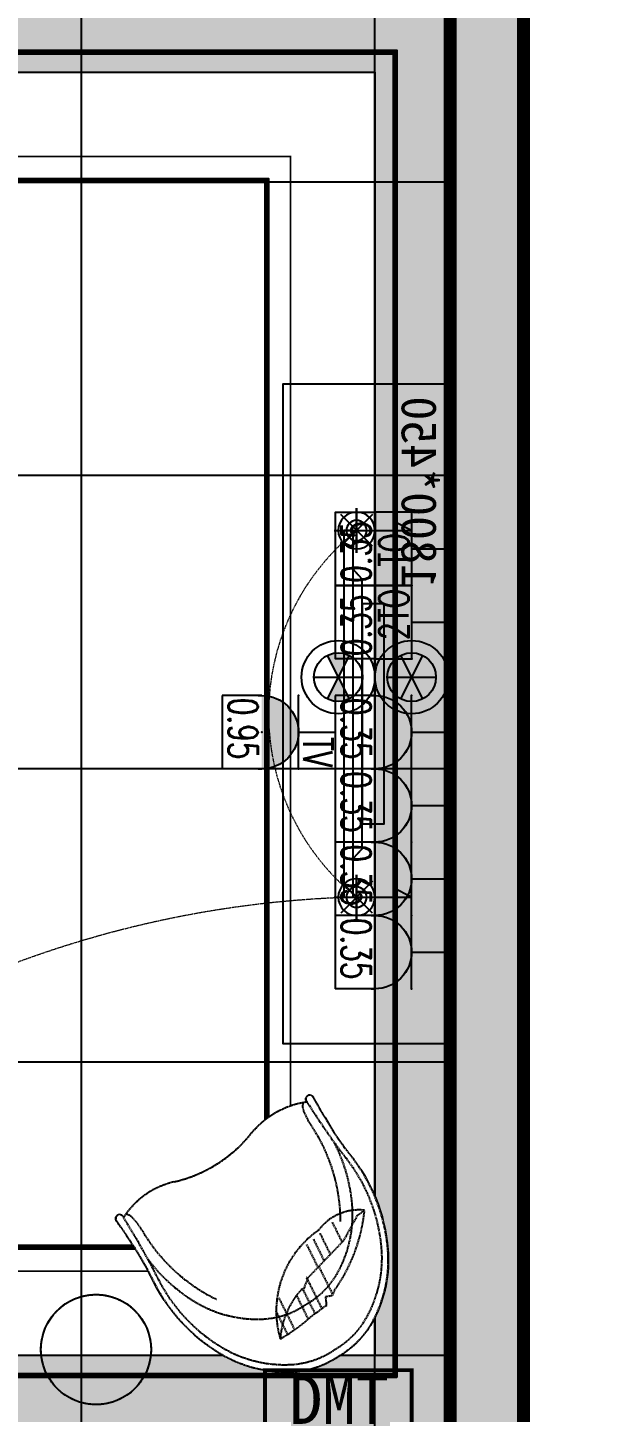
# Model space of a CAD drawing. Header units: inches. Extents: x -3985675 to 129953, y -250661 to -26082.
# Drawn here: x 100073 to 101643, y -33937 to -30161 of the extents above; entities that cross this region are included whole.
import ezdxf
from ezdxf.enums import TextEntityAlignment as Align

# ---------------------------------------------------------------- set-up
doc = ezdxf.new("R2010")
doc.units = ezdxf.units.IN
doc.header["$LTSCALE"] = 10
doc.header["$MEASUREMENT"] = 0
doc.set_wipeout_variables(frame=1)
for name, pattern in [('DASH', [0.35, 0.25, -0.1]), ('DOTE', [2.42, 2, -0.2, 0.02, -0.2]), ('SX-DT3-PLAN-07T$0$DASHED', [0.75, 0.5, -0.25])]:
    doc.linetypes.add(name, pattern=pattern)
doc.layers.get('0').update_dxf_attribs({"plot": 0})
for name, color, linetype in [('000土建梁', 251, 'Continuous'), ('007地面', 47, 'Continuous'), ('007天花', 65, 'Continuous'), ('008天花灯具', 31, 'Continuous'), ('010活动家具', 34, 'Continuous'), ('023图框', 4, 'Continuous'), ('028家具', 250, 'DASH'), ('7-空调留洞', 6, 'DASH'), ('EQUIP-插座', 6, 'Continuous'), ('EQUIP-通讯', 6, 'Continuous'), ('SX-DT3-PLAN-07T$0$S-BEAM', 4, 'SX-DT3-PLAN-07T$0$DASHED'), ('WALL', 4, 'Continuous'), ('龙湖标准家具', 55, 'Continuous')]:
    doc.layers.add(name, color=color, linetype=linetype)
doc.layers.add('S插座', color=6, linetype='Continuous', lineweight=15)
doc.layers.add('灯具线路控制', color=51, linetype='Continuous', lineweight=15)
doc.styles.add('_TEL_DIM', font='SIMPLEX.shx', dxfattribs={"width": 0.8, "height": 3.5, "bigfont": 'HZTXT.shx'})
doc.styles.add('B1户型卧室平面图$0$ARIAL', font='')
doc.styles.get("Standard").update_dxf_attribs({"font": ''})
doc.styles.add('幼圆', font='', dxfattribs={"width": 1.25})
doc.styles.add('标注文字', font='romans.shx', dxfattribs={"width": 0.7, "bigfont": 'hztxt.shx'})
doc.styles.get('B1户型卧室平面图$0$ARIAL').set_extended_font_data('NSimSun')
doc.styles.get('Standard').set_extended_font_data('SimSun')
doc.styles.get('幼圆').set_extended_font_data('YouYuan')

# ---------------------------------------------------------------- blocks, each defined once
blk = doc.blocks.new('CHAIR-650X650')
blk.add_wipeout([(-293, -12.6), (-293, -15.5), (-293.6, -18.9), (-294.6, -21), (-298.5, -24.7), (-300.4, -25.5), (-304.6, -26), (-307.3, -25.4), (-307.3, -25.4), (-310.8, -23.4), (-313, -20.7), (-314.1, -18.1), (-314.1, -18.1), (-314.4, -13.8), (-313.7, -6.6), (-313.1, 7.9), (-312.4, 22.6), (-312.1, 41.4), (-311.9, 57), (-311.4, 68.5), (-311.1, 85.1), (-312.1, 125.7), (-314.3, 153.3), (-318.1, 190.3), (-319.3, 216.9), (-319, 242.5), (-317.7, 263.9), (-315.7, 284.3), (-313.7, 298.2), (-308.9, 324.6), (-303, 349), (-295.8, 373.3), (-287.2, 397.7), (-274.4, 427.8), (-265.9, 445), (-252.9, 468.1), (-241, 486.1), (-224.9, 507.2), (-202.9, 531.5), (-191.2, 542.6), (-161, 567.3), (-130.3, 587.3), (-111.8, 597), (-85.7, 607.4), (-63.1, 613.9), (-37, 618.4), (-12.3, 620.1), (16.8, 620.2), (44.3, 618.1), (62.3, 615), (85.4, 609), (109.7, 600), (135, 587.3), (158.9, 572.1), (178.4, 557.6), (201, 537.9), (219, 519.4), (234.4, 501.3), (243.4, 489.3), (252.5, 476.1), (263.9, 457.4), (277.2, 431.8), (285.7, 412.9), (298.2, 380.4), (308.4, 346.3), (313.2, 326.5), (317.4, 304.7), (320.4, 284.2), (322.7, 260.3), (323.8, 240.5), (323.9, 213.2), (323.4, 199.7), (321.1, 172.5), (317.2, 132.7), (316.1, 109.3), (315.8, 88.9), (316.1, 68.2), (316.5, 58.8), (316.8, 30.8), (318.3, -5.2), (319.1, -13.8), (318.9, -17.5), (317.3, -21.4), (314.8, -24), (311.4, -25.6), (308.6, -26.1), (304.8, -25.4), (302.7, -24.4), (300.1, -22.1), (298.6, -19.6), (297.7, -15.5), (297.7, -12.5), (291.4, -15.3), (282.4, -18.9), (273.8, -21.9), (263.8, -24.9), (254.8, -27.3), (245.1, -29.3), (234.1, -31.1), (222.1, -32.5), (214.3, -33), (206.1, -33.3), (196.9, -33.2), (182, -32.4), (169.8, -30.9), (154.6, -28.2), (138.7, -24.1), (127.8, -20.6), (117.8, -17.3), (109.3, -14.8), (100.4, -12.3), (86.3, -8.9), (68.3, -5.4), (53.4, -3.1), (35.4, -1.2), (21.2, -0.4), (2.3, 0), (-9.2, -0.1), (-21.3, -0.7), (-33.4, -1.6), (-42.1, -2.6), (-53.8, -4.2), (-61.6, -5.5), (-78.2, -8.9), (-90.8, -12.1), (-96.8, -13.8), (-107.7, -17.1), (-117.7, -20.5), (-125.8, -23.2), (-134, -25.5), (-139.8, -26.9), (-153.8, -29.8), (-164.6, -31.4), (-171.7, -32.2), (-182.2, -33), (-193.4, -33.3), (-201.6, -33.2), (-213.3, -32.6), (-223.7, -31.6), (-230.9, -30.7), (-248.5, -27.4), (-263.8, -23.4), (-276.2, -19.3), (-281, -17.6), (-285.5, -15.8), (-288.6, -14.5), (-291.7, -13.2)])
at = {"color": 0, "linetype": 'Continuous'}
blk.add_lwpolyline([(297.7, -12.5, -0.192758), (129.3, -21.1, 0.085902), (2.3, 0, 0.08954), (-119.3, -21.1, -0.18606), (-293, -12.6, -0.000264), (-293, -15.5, -1.061979), (-314.4, -13.8, 0.041491), (-313.6, 0.8, 0.024434), (-312.2, 51.8, 0.045583), (-315.8, 166.7, -0.150789), (-265.9, 445, -0.143435), (-130.3, 587.3, -0.142303), (2.3, 620, -0.142303), (135, 587.3, -0.143435), (270.6, 445, -0.150789), (320.5, 166.7, 0.045583), (316.9, 51.8, 0.024434), (318.3, 0.8, 0.041491), (319.1, -13.8, -1.061979), (297.7, -15.5)], format="xyb", close=True, dxfattribs=at)
at = {"color": 251}
for points in [[(2.3, 599.3, 0.142303), (-124.2, 568.1, 0.143435), (-253.6, 432.3, 0.150789), (-301.2, 166.7, -0.019162), (-297.4, 120.7, -0.012092), (-293, -12.6, -1.061979)], [(297.7, -12.5, -0.012078), (302.1, 120.7, -0.019162), (305.9, 166.7, 0.150789), (258.3, 432.3, 0.143435), (128.9, 568.1, 0.142303), (2.3, 599.3, 2.98005)], [(-297.4, 120.7, -0.098813), (-248.9, 289.6, -0.143435), (-121.9, 422.8, -0.142303), (2.3, 453.4, -2.98005)], [(302.1, 120.7, 0.098813), (253.5, 289.6, 0.143435), (126.6, 422.8, 0.142303), (2.3, 453.4, 2.98005)]]:
    blk.add_lwpolyline(points, format="xyb", dxfattribs=at)
blk.add_lwpolyline([(-84.3, 461.5), (-70, 471.3), (-53.1, 464.2), (-42.5, 485.3), (11.7, 489.3, -0.055778), (112.4, 495.3, -0.322884), (-133, 300.3, -0.26527), (-269, 320.8, -0.13021)], format="xyb", close=True, dxfattribs=at)
at = {"color": 59}
for points in [[(112.4, 495.3, -0.169686), (-8.9, 412.3), (-17.7, 412.4), (-41.3, 394.7), (-176, 361), (-246, 322.3), (-269, 320.8)], [(-283.1, -16.8, 0.173618), (-272.4, 3.2, 0.0594), (-269, 43.9, -0.149572), (-197.4, 311.7, 1.755029)], [(287.8, -16.8, -0.173618), (277.1, 3.2, -0.0594), (273.7, 43.9, 0.149572), (202, 311.7, -1.755029)]]:
    blk.add_lwpolyline(points, format="xyb", dxfattribs=at)
for points in [[(65.5, 495.3), (55.6, 399.3)], [(88.7, 495.9), (81.5, 425.6)], [(-73.8, 467.1), (-82.2, 384.4)], [(-28, 486.4), (-37.7, 392)], [(-4.7, 488.1), (-12.5, 412.3)], [(18.7, 490.4), (11.3, 418.8)], [(-102.7, 379.3), (-109.4, 313.8)], [(-78.9, 385.3), (-86, 316.5)], [(-171.3, 362.2), (-177.6, 301.3)], [(-126.4, 373.4), (-133, 308.9)]]:
    blk.add_lwpolyline(points, dxfattribs=at)
blk = doc.blocks.new('adfsdfasadfsdfas')
at = {"layer": '010活动家具'}
blk.add_lwpolyline([(165585.4, 5150), (166035.4, 5150), (166035.4, 6950), (165585.4, 6950)], close=True, dxfattribs=at)
at = {"layer": '龙湖标准家具', "color": 8}
for points in [[(165870, 6550), (165870, 5550), (165845, 5550), (165845, 6550)], [(165820.5, 6349.8), (165820.5, 5749.8), (165760, 5749.8), (165760, 6349.8)]]:
    blk.add_lwpolyline(points, close=True, dxfattribs=at)
blk.add_lwpolyline([(165845, 5655.1), (165820.5, 5682.2), (165820.5, 6417.3), (165845, 6444.4)], dxfattribs=at)
at = {"layer": '龙湖标准家具', "color": 8, "style": 'B1户型卧室平面图$0$ARIAL'}
blk.add_text('1800*450', height=96, rotation=90, dxfattribs=at).set_placement((165712.6, 6393.4))
blk = doc.blocks.new('A$C298C3D42')
h = blk.add_hatch(color=250)
h.dxf.hatch_style = 1
h.paths.add_polyline_path([(1.378, 2.578), (0.978, 3.378), (0.978, 2.578)])
at = {"color": 251}
for p, q in [((0.978, 3.378), (1.378, 2.578)), ((0.978, 1.956), (0.978, 3.378)), ((1.378, 2.578), (0.978, 2.578)), ((0.978, 0), (0.978, 1.956)), ((0.978, 0), (0.978, 1.956)), ((0.286, 1.669), (1.669, 0.286)), ((1.669, 1.669), (0.286, 0.286)), ((1.669, 1.669), (0.286, 0.286)), ((0.286, 1.669), (1.669, 0.286)), ((0, 0.978), (1.956, 0.978)), ((1.956, 0.978), (0, 0.978))]:
    blk.add_line(p, q, dxfattribs=at)
for radius in [0.8, 0.444]:
    blk.add_circle((0.978, 0.978), radius)
blk = doc.blocks.new('预留管')
at = {"layer": 'EQUIP-插座'}
h = blk.add_hatch(color=256, dxfattribs=at)
h.dxf.hatch_style = 1
h.paths.add_polyline_path([(-100, 0), (-69.9, 59.2, 0.239377), (-130.1, 59.2)])
h = blk.add_hatch(color=256, dxfattribs=at)
h.dxf.hatch_style = 1
h.paths.add_polyline_path([(-100, 0), (-130.1, -59.2, 0.239377), (-69.9, -59.2)])
for p, q in [((-130.1, 59.2), (-69.9, -59.2)), ((-69.9, 59.2), (-130.1, -59.2)), ((-166.4, 0), (-33.6, 0))]:
    blk.add_line(p, q, dxfattribs=at)
for radius in [100, 66.4]:
    blk.add_circle((-100, 0), radius, dxfattribs=at)
blk = doc.blocks.new('$equip$00001489')
at = {"color": 0}
for p, q in [((0, 0.551), (0, 1.051)), ((-0.5, 0.551), (0.5, 0.551)), ((-0.5, 0.001), (-0.5, 0.051)), ((0.5, 0.001), (0.5, 0.051))]:
    blk.add_line(p, q, dxfattribs=at)
blk.add_arc((0, 0.051), 0.5, 0, 180, dxfattribs=at)
for p in [(0, 1.051), (-0.5, 0.551), (0.5, 0.551), (0, 0.051)]:
    blk.add_point(p)
for points in [[(-0.25, 0.484), (0.25, 0.484), (-0.433, 0.301), (0.433, 0.301)], [(0, 0.551), (0, 0.551), (-0.25, 0.484), (0.25, 0.484)], [(-0.433, 0.301), (0.433, 0.301), (-0.5, 0.051), (0.5, 0.051)]]:
    blk.add_solid(points, dxfattribs=at)
at = {"flags": 9}
blk.add_attdef('A', (0, 0), '', height=0.00002, dxfattribs=at)
blk = doc.blocks.new('插座1')
at = {"color": 0}
for p, q in [((-100, 210), (-100, 200)), ((100, 210), (100, 200)), ((100, 100), (-100, 100)), ((0, 100), (0, 0))]:
    blk.add_line(p, q, dxfattribs=at)
blk.add_arc((0, 200), 100, 180, 0, dxfattribs=at)
for p in [(0, 200), (-100, 100), (100, 100), (0, 0)]:
    blk.add_point(p)
for points in [[(86.6, 150), (-86.6, 150), (100, 200), (-100, 200)], [(50, 113.4), (-50, 113.4), (86.6, 150), (-86.6, 150)], [(0, 100), (0, 100), (50, 113.4), (-50, 113.4)]]:
    blk.add_solid(points, dxfattribs=at)
at = {"layer": 'EQUIP-插座'}
for p, q in [((-100, 200), (-100, 308.3)), ((-100, 308.3), (100, 308.3)), ((100, 200), (100, 308.3)), ((100, 200), (100, 308.3))]:
    blk.add_line(p, q, dxfattribs=at)
at = {"layer": 'EQUIP-插座', "xscale": 200, "yscale": 200, "zscale": 200, "rotation": 180}
blk.add_blockref('$equip$00001489', (0, 210.3), dxfattribs=at)
at = {"flags": 9}
blk.add_attdef('A', (0, 210.3), '', height=0.004, rotation=180, dxfattribs=at)
blk = doc.blocks.new('新块')
at = {"color": 0}
for p, q in [((58195.1, 53021.8), (58195.1, 53121.8)), ((58195.1, 53021.8), (58195.1, 53121.8)), ((58295.1, 53021.8), (58095.1, 53021.8)), ((58295.1, 53021.8), (58095.1, 53021.8)), ((58095.1, 52911.8), (58095.1, 52921.8)), ((58095.1, 52911.8), (58095.1, 52921.8)), ((58295.1, 52911.8), (58295.1, 52921.8)), ((58295.1, 52911.8), (58295.1, 52921.8))]:
    blk.add_line(p, q, dxfattribs=at)
blk.add_arc((58195.1, 52921.8), 100, 0, 180, dxfattribs=at)
blk.add_arc((58195.1, 52921.8), 100, 0, 180, dxfattribs=at)
for p in [(58195.1, 53121.8), (58195.1, 53121.8), (58095.1, 53021.8), (58095.1, 53021.8), (58295.1, 53021.8), (58295.1, 53021.8), (58195.1, 52921.8), (58195.1, 52921.8)]:
    blk.add_point(p)
for points in [[(58195.1, 53021.8), (58195.1, 53021.8), (58245.1, 53008.4), (58145.1, 53008.4)], [(58195.1, 53021.8), (58195.1, 53021.8), (58245.1, 53008.4), (58145.1, 53008.4)], [(58245.1, 53008.4), (58145.1, 53008.4), (58281.7, 52971.8), (58108.5, 52971.8)], [(58245.1, 53008.4), (58145.1, 53008.4), (58281.7, 52971.8), (58108.5, 52971.8)], [(58281.7, 52971.8), (58108.5, 52971.8), (58295.1, 52921.8), (58095.1, 52921.8)], [(58281.7, 52971.8), (58108.5, 52971.8), (58295.1, 52921.8), (58095.1, 52921.8)]]:
    blk.add_solid(points, dxfattribs=at)
at = {"layer": 'EQUIP-插座'}
for p, q in [((58095.1, 52921.8), (58095.1, 52813.5)), ((58295.1, 52921.8), (58295.1, 52813.5)), ((58295.1, 52921.8), (58295.1, 52813.5)), ((58095.1, 52813.5), (58295.1, 52813.5))]:
    blk.add_line(p, q, dxfattribs=at)
at = {"layer": 'EQUIP-插座', "xscale": -1, "rotation": 180}
blk.add_blockref('插座1', (58195.1, 53121.8), dxfattribs=at)
at = {"layer": 'EQUIP-插座', "xscale": -200, "yscale": 200, "zscale": 200}
blk.add_blockref('$equip$00001489', (58195.1, 52911.5), dxfattribs=at)
at = {"flags": 9}
blk.add_attdef('A', (58195.1, 52911.5), '', height=0.004, rotation=180, dxfattribs=at)
blk.add_attdef('A', (58195.1, 52911.5), '', height=0.004, dxfattribs=at)
at = {"color": 6, "flags": 8}
blk.add_attdef('USB', (58118.9, 52728.8), '', height=80, dxfattribs=at)
at = {"layer": '023图框', "color": 6, "style": '幼圆', "width": 0.8}
for tag, p in [('TV', (58208.6, 53034.7)), ('0.35', (58101.4, 52830.5))]:
    blk.add_attdef(tag, p, '', height=80, dxfattribs=at)
blk = doc.blocks.new('新块22')
at = {"layer": 'EQUIP-通讯'}
for p, q in [((37020.4, 57656.4), (37020.4, 57556.4)), ((37220.4, 57556.4), (37220.4, 57656.4)), ((37020.4, 57556.4), (37220.4, 57556.4)), ((37120.4, 57556.5), (37120.4, 57456.6))]:
    blk.add_line(p, q, dxfattribs=at)
blk.add_lwpolyline([(37020.4, 57656.4), (37020.4, 57764.7), (37220.4, 57764.7), (37220.4, 57656.4)], close=True, dxfattribs=at)
for p in [(37020.4, 57656.4), (37220.4, 57656.4), (37020.4, 57556.4), (37220.4, 57556.4), (37120.4, 57456.6)]:
    blk.add_point(p, dxfattribs=at)
at = {"layer": '7-空调留洞', "color": 6, "linetype": 'ByBlock', "style": '标注文字', "width": 0.7}
blk.add_attdef('0.95', (37027.5, 57668), '', height=80, dxfattribs=at)
at = {"layer": '7-空调留洞', "color": 0, "linetype": 'ByBlock', "style": '标注文字', "width": 0.7}
blk.add_attdef('TO', (37071.6, 57565.1), '', height=80, dxfattribs=at)
at = {"layer": 'EQUIP-通讯', "style": '_TEL_DIM', "text_generation_flag": 4, "flags": 1}
blk.add_attdef('A', text='', height=0.005, rotation=180, dxfattribs=at).set_placement((37120.4, 57456.6), align=Align.MIDDLE_CENTER)
blk = doc.blocks.new('aw35364')
at = {"layer": '028家具'}
for points in [[(124711.9, -32692.5), (124261.9, -32692.5), (124261.9, -30892.5), (124711.9, -30892.5)], [(124427.3, -31292.5), (124427.3, -32292.5), (124452.3, -32292.5), (124452.3, -31292.5)], [(124476.9, -31492.7), (124476.9, -32092.7), (124537.3, -32092.7), (124537.3, -31492.7)]]:
    blk.add_lwpolyline(points, close=True, dxfattribs=at)
blk.add_lwpolyline([(124452.3, -32187.4), (124476.9, -32160.3), (124476.9, -31425.1), (124452.3, -31398.1)], dxfattribs=at)
at = {"layer": '028家具', "style": 'B1户型卧室平面图$0$ARIAL', "text_generation_flag": 4}
blk.add_text('1800*450', height=96, rotation=90, dxfattribs=at).set_placement((124584.8, -31449.1))
blk.add_wipeout([(124326.5, -32851.2), (124324.9, -32848.8), (124323.6, -32845.6), (124323.3, -32843.3), (124324.6, -32838.1), (124325.8, -32836.4), (124329.1, -32833.7), (124331.7, -32832.8), (124331.7, -32832.8), (124335.8, -32832.6), (124339, -32833.7), (124341.4, -32835.4), (124341.4, -32835.4), (124343.9, -32838.8), (124347.1, -32845.4), (124354.3, -32857.9), (124361.6, -32870.8), (124371.3, -32886.8), (124379.5, -32900.1), (124385.2, -32910.1), (124393.7, -32924.3), (124416.2, -32958.1), (124432.7, -32980.3), (124455.7, -33009.7), (124470.8, -33031.5), (124484.3, -33053.4), (124494.6, -33072.2), (124503.7, -33090.5), (124509.4, -33103.3), (124519.4, -33128.2), (124527.4, -33152), (124534.3, -33176.5), (124539.9, -33201.7), (124545.1, -33233.9), (124547.1, -33253.1), (124548.4, -33279.5), (124547.9, -33301.1), (124545.5, -33327.6), (124539.8, -33359.8), (124535.8, -33375.5), (124523.4, -33412.5), (124508, -33445.7), (124497.5, -33463.7), (124481, -33486.5), (124465.3, -33504), (124445.7, -33521.7), (124425.7, -33536.3), (124401, -33551.8), (124376.6, -33564.7), (124359.8, -33571.7), (124337, -33579), (124311.6, -33584.2), (124283.5, -33586.9), (124255.1, -33586.8), (124231, -33584.9), (124201.3, -33580.2), (124176.2, -33574.2), (124153.6, -33567), (124139.5, -33561.7), (124124.8, -33555.3), (124105.2, -33545.6), (124080.3, -33531), (124063, -33519.5), (124035.2, -33498.6), (124008.3, -33475.3), (123993.8, -33461), (123978.7, -33444.8), (123965.2, -33429), (123950.5, -33410.1), (123939.1, -33393.9), (123924.4, -33370.8), (123917.7, -33359.1), (123905.1, -33334.9), (123887.2, -33299.1), (123875.8, -33278.7), (123865.1, -33261.2), (123853.8, -33243.9), (123848.5, -33236.2), (123833.3, -33212.7), (123812.9, -33183), (123807.6, -33176), (123805.8, -33172.8), (123805.1, -33168.7), (123805.8, -33165.2), (123807.8, -33162), (123810, -33160.1), (123813.5, -33158.6), (123815.9, -33158.4), (123819.3, -33159), (123821.9, -33160.2), (123824.8, -33163.2), (123826.4, -33165.8), (123830.3, -33160.1), (123836, -33152.3), (123841.7, -33145.1), (123848.5, -33137.2), (123854.9, -33130.5), (123862, -33123.5), (123870.3, -33116.2), (123879.8, -33108.6), (123886.1, -33104.1), (123892.9, -33099.4), (123900.8, -33094.5), (123913.8, -33087.4), (123924.9, -33082.1), (123939.3, -33076.3), (123954.8, -33071.3), (123966, -33068.5), (123976.2, -33066), (123984.7, -33063.6), (123993.6, -33060.9), (124007.3, -33056.3), (124024.4, -33049.7), (124038.3, -33043.7), (124054.5, -33035.7), (124067, -33028.9), (124083.1, -33019.1), (124092.9, -33012.9), (124102.8, -33006), (124112.5, -32998.8), (124119.4, -32993.3), (124128.4, -32985.7), (124134.3, -32980.5), (124146.6, -32968.7), (124155.6, -32959.3), (124159.8, -32954.7), (124167.2, -32946.1), (124173.8, -32937.8), (124179.3, -32931.3), (124185, -32925), (124189.2, -32920.7), (124199.4, -32910.9), (124207.7, -32903.7), (124213.3, -32899.2), (124221.8, -32893), (124231.1, -32886.7), (124238.1, -32882.4), (124248.3, -32876.7), (124257.6, -32872), (124264.2, -32869), (124280.9, -32862.5), (124296, -32857.7), (124308.6, -32854.5), (124313.6, -32853.4), (124318.4, -32852.5), (124321.7, -32852), (124325, -32851.4)]).dxf.layer = '028家具'
at = {"layer": '028家具'}
for points in [[(123826.4, -33165.8, -0.192758), (123964.4, -33068.9, 0.085902), (124083.1, -33019.1, 0.08954), (124174.9, -32936.5, -0.18606), (124326.5, -32851.2, -0.000264), (124324.9, -32848.8, -1.061979), (124343.9, -32838.8, 0.041491), (124350.9, -32851.6, 0.024434), (124377, -32895.6, 0.045583), (124441.1, -32990.9, -0.150789), (124547.1, -33253.1, -0.143435), (124508, -33445.7, -0.142303), (124413.2, -33544, -0.142303), (124283.5, -33586.9, -0.143435), (124093, -33538.7, -0.150789), (123902.6, -33329.6, 0.045583), (123844.4, -33230.5, 0.024434), (123816.1, -33188, 0.041491), (123807.6, -33176, -1.061979), (123824.8, -33163.2)], [(124402.2, -33363.7), (124395.2, -33379.6), (124377.2, -33382.6), (124379.4, -33406.1), (124335.7, -33438.3, -0.055778), (124253.7, -33497, -0.322884), (124357.6, -33201.3, -0.26527), (124483.6, -33146.3, -0.13021)]]:
    blk.add_lwpolyline(points, format="xyb", close=True, dxfattribs=at)
for points in [[(124402.1, -33526.5, 0.142303), (124492.7, -33432.7, 0.143435), (124530, -33248.9, 0.150789), (124428.8, -32998.6, -0.019162), (124401.1, -32961.8, -0.012092), (124326.5, -32851.2, -1.061979)], [(124315.8, -32853, 0.173618), (124317.4, -32875.6, 0.0594), (124336.2, -32911.9, -0.149572), (124418.1, -33176.7, 1.755029)], [(124401.1, -32961.8, -0.098813), (124449.9, -33130.6, -0.143435), (124413.4, -33311, -0.142303), (124324.5, -33403, -2.98005)], [(124253.7, -33497, -0.169686), (124312.1, -33362.2), (124319.6, -33357.6), (124330.1, -33330), (124426.2, -33229.8), (124464.9, -33159.8), (124483.6, -33146.3)], [(123826.4, -33165.8, -0.012078), (123893.6, -33280.8, -0.019162), (123914.9, -33321.8, 0.150789), (124096.6, -33521.4, 0.143435), (124278.4, -33567.4, 0.142303), (124402.1, -33526.5, 2.98005)], [(123832.6, -33156.9, -0.173618), (123852.2, -33168.1, -0.0594), (123876.8, -33200.8, 0.149572), (124080, -33389.3, -1.755029)], [(123893.6, -33280.8, 0.098813), (124024.6, -33398, 0.143435), (124203, -33443.2, 0.142303), (124324.5, -33403, 2.98005)]]:
    blk.add_lwpolyline(points, format="xyb", dxfattribs=at)
for points in [[(124422.9, -33233.3), (124395.8, -33178.5)], [(124374, -33284.3), (124344.8, -33225.3)], [(124390.9, -33266.7), (124362.2, -33208.6)], [(124357, -33302), (124326.4, -33240.1)], [(124396.2, -33374), (124359.4, -33299.6)], [(124367.8, -33414.7), (124325.7, -33329.7)], [(124330.4, -33443), (124298.5, -33378.4)], [(124348.9, -33428.6), (124315.2, -33360.3)], [(124293.4, -33472), (124250.6, -33385.5)], [(124274, -33484.9), (124242.7, -33421.6)]]:
    blk.add_lwpolyline(points, dxfattribs=at)
blk.add_circle((123751.5, -33526.3), 150, dxfattribs=at)
blk = doc.blocks.new('$equip$00002701')
for p, q in [((-0.75, 0.6), (-0.75, 0)), ((0.75, 0.6), (-0.75, 0.6)), ((0.75, 0), (0.75, 0.6)), ((-0.75, 0), (0.75, 0))]:
    blk.add_line(p, q)
at = {"const_width": 0.04}
blk.add_lwpolyline([(-0.75, 0.6), (-0.75, 0), (0.75, 0), (0.75, 0.6), (-0.75, 0.6), (-0.75, 0)], dxfattribs=at)
for p in [(0, 0.6), (-0.75, 0.3), (0.75, 0.3), (0, 0)]:
    blk.add_point(p)
at = {"color": 7}
blk.add_attdef('$TEXT$', text='', height=0.5, dxfattribs=at).set_placement((0, 0.3), align=Align.MIDDLE_CENTER)
at = {"color": 7, "style": '_TEL_DIM', "flags": 1}
for tag in ['A', 'REMARK']:
    blk.add_attdef(tag, text='', height=0.00002, dxfattribs=at).set_placement((0, 0), align=Align.MIDDLE_CENTER)
blk = doc.blocks.new('dr57567')
at = {"layer": 'SX-DT3-PLAN-07T$0$S-BEAM', "color": 251}
blk.add_lwpolyline([(68638.8, -51631.1, 35, 35, 0), (68638.8, -47531.1, 35, 35, 0), (68838.8, -47531.1, 35, 35, 0), (68838.8, -46581.1, 35, 35, 0), (68438.8, -46581.1, 35, 35, 0), (68438.8, -51631.1, 35, 35, 0), (68638.8, -51631.1, 35, 35, 0)], format="xyseb", dxfattribs=at)
blk.add_lwpolyline([(68638.8, -51631.1), (68638.8, -47531.1), (68838.8, -47531.1), (68838.8, -46581.1), (68438.8, -46581.1), (68438.8, -51631.1), (68638.8, -51631.1)], dxfattribs=at)

msp = doc.modelspace()

# ---------------------------------------------------------------- hatches: boundary and pattern name
at = {"layer": 'WALL'}
h = msp.add_hatch(dxfattribs=at)
h.set_pattern_fill('钢筋混凝土,_O', color=250, scale=30)
h.set_pattern_definition([(45, (101219.99, -34182.18), (-53.033, 53.033), []), (50, (101219.99, -34182.18), (215.178, -18.8256), [22.5, -247.5]), (355, (101220, -34182.18), (-41.625, 225.658), [18, -198]), (100.4514, (101237.92, -34183.75), (173.553, 206.832), [19.122, -210.343]), (46.184, (101220, -34122.18), (320.172, -49.656), [33.75, -371.25]), (96.6356, (101246.67, -34126.32), (280.399, 292.235), [28.683, -315.514]), (351.184, (101220, -34122.18), (280.399, 292.236), [27, -297]), (21, (101249.99, -34137.18), (179.072, -120.7857), [22.5, -247.5]), (326, (101250, -34137.18), (72.995, 217.545), [18, -198]), (71.4514, (101264.91, -34147.24), (252.067, 96.759), [19.122, -210.343]), (37.5, (101219.99, -34182.18), (3.648, 99.8682), [0, -195.6, 0, -201, 0, -198.75]), (7.5, (101219.99, -34182.18), (78.9209, 118.3235), [0, -114.6, 0, -191.1, 0, -75.75]), (327.5, (101153.09, -34182.18), (160.1467, -6.7665), [0, -75, 0, -234, 0, -310.5]), (317.5, (101123.09, -34182.18), (174.956, 30.0315), [0, -97.5, 0, -155.4, 0, -220.5])])
h.paths.add_polyline_path([(101220, -34182.2), (101220, -29132.2), (101620, -29132.3), (101620, -30082.2), (101420, -30082.2), (101420, -34182.2)])

# ---------------------------------------------------------------- linework, layer by layer
at = {"layer": '007地面', "color": 251}
for p, q in [((100220, -33982.2), (100220, -28632.2)), ((101220, -30582.2), (94720, -30582.2)), ((101220, -31382.2), (95220, -31382.2)), ((101220, -32182.2), (95220, -32182.2)), ((101220, -32982.2), (95220, -32982.2))]:
    msp.add_line(p, q, dxfattribs=at)
at = {"layer": 'WALL'}
msp.add_lwpolyline([(101220, -34182.2), (101220, -29132.2), (101620, -29132.3), (101620, -30082.2), (101420, -30082.2), (101420, -34182.2), (101220, -34182.2)], dxfattribs=at)
at = {"layer": '灯具线路控制', "color": 3, "linetype": 'DASH'}
msp.add_lwpolyline([(100970, -32532.2, -0.48), (100970, -31532.2, -0.042409)], format="xyb", dxfattribs=at)

# ---------------------------------------------------------------- block references
at = {"layer": '008天花灯具', "color": 16, "xscale": -62.5, "yscale": 62.5, "zscale": 62.5, "rotation": 270}
for p in [(100908.9, -31593.3, 0), (100908.9, -32593.3, 0)]:
    msp.add_blockref('A$C298C3D42', p, dxfattribs=at)
at = {"layer": '010活动家具', "xscale": -1}
msp.add_blockref('adfsdfasadfsdfas', (266805.4, -38082.2), dxfattribs=at)
at = {"layer": '010活动家具', "rotation": 212.1633929911116}
msp.add_blockref('CHAIR-650X650', (100593.2, -33257.6), dxfattribs=at)
at = {"layer": 'S插座', "linetype": 'ByBlock'}
ref = msp.add_blockref('新块22', (158677, -68702.5), dxfattribs=dict(at, rotation=90.00000000000001))
ref.add_attrib('TO', 'TO', (101111.9, -31630.9), dxfattribs={"layer": '7-空调留洞', "color": 7, "linetype": 'ByBlock', "height": 80, "rotation": 90, "style": '标注文字', "width": 0.7})
ref.add_attrib('0.95', '0.35', (101009, -31675), dxfattribs={"layer": '7-空调留洞', "color": 6, "linetype": 'ByBlock', "height": 80, "rotation": 90, "style": '标注文字', "width": 0.7})
ref = msp.add_blockref('新块22', (158677, -68902.5), dxfattribs=dict(at, rotation=90.00000000000001))
ref.add_attrib('TO', '2TO', (101111.9, -31830.9), dxfattribs={"layer": '7-空调留洞', "color": 7, "linetype": 'ByBlock', "height": 80, "rotation": 90, "style": '标注文字', "width": 0.7})
ref.add_attrib('0.95', '0.35', (101009, -31875), dxfattribs={"layer": '7-空调留洞', "color": 6, "linetype": 'ByBlock', "height": 80, "rotation": 90, "style": '标注文字', "width": 0.7})
for p in [(101020, -31932.2), (101220, -31932.2)]:
    msp.add_blockref('预留管', p, dxfattribs=at)
ref = msp.add_blockref('新块', (47789.9, 26112.9), dxfattribs=dict(at, rotation=270))
ref.add_attrib('TV', 'TV', (100824.6, -32095.6), dxfattribs={"layer": '023图框', "color": 6, "height": 80, "rotation": 270, "style": '标注文字', "width": 0.7})
ref.add_attrib('0.35', '0.95', (100620.4, -31988.5), dxfattribs={"layer": '023图框', "color": 6, "height": 80, "rotation": 270, "style": '标注文字', "width": 0.7})
ref = msp.add_blockref('新块', (48098.2, 26112.9), dxfattribs=dict(at, rotation=270))
ref.add_attrib('0.35', '0.35', (100928.7, -31988.5), dxfattribs={"layer": '023图框', "color": 6, "height": 80, "rotation": 270, "style": '标注文字', "width": 0.7})
ref = msp.add_blockref('新块', (48098.2, 25912.9), dxfattribs=dict(at, rotation=270))
ref.add_attrib('0.35', '0.35', (100928.7, -32188.5), dxfattribs={"layer": '023图框', "color": 6, "height": 80, "rotation": 270, "style": '标注文字', "width": 0.7})

# ---------------------------------------------------------------- next in the draw order: hatches: boundary and pattern name
at = {"layer": '007地面'}
h = msp.add_hatch(dxfattribs=at)
h.set_pattern_fill('AR-CONC', color=250, scale=70, style=0, double=1)
h.set_pattern_definition([(50, (94020, -35832.18), (127.5293, -11.1574), [13.335, -146.685]), (355, (94020, -35832.18), (-24.67, 133.7397), [10.668, -117.348]), (100.451, (94030.62, -35833.11), (102.8598, 122.5817), [11.333, -124.663]), (46.1842, (94020, -35796.62), (189.7553, -29.4296), [20.0025, -220.0275]), (96.6356, (94035.81, -35799.07), (166.183, 173.198), [16.9995, -186.9945]), (351.184, (94020, -35796.62), (166.1832, 173.1976), [16.002, -176.022]), (21, (94037.78, -35805.51), (106.1304, -71.5859), [13.335, -146.685]), (326, (94037.78, -35805.51), (43.2614, 128.9316), [10.668, -117.348]), (71.4514, (94046.62, -35811.47), (149.3915, 57.346), [11.333, -124.663]), (37.5, (94019.997, -35832.18), (2.16202, 59.18853), [0, -115.9256, 0, -119.126, 0, -117.7925]), (7.5, (94019.997, -35832.18), (46.77376, 70.1264), [0, -67.9196, 0, -113.2586, 0, -44.8945]), (327.5, (93980.347, -35832.18), (94.91342, -4.01012), [0, -44.45, 0, -138.684, 0, -184.023]), (317.5, (93962.57, -35832.18), (103.6904, 17.79854), [0, -57.785, 0, -92.1004, 0, -130.683])])
h.paths.add_polyline_path([(101080, -33842.2), (95360, -33842.2), (95360, -30222.2), (101080, -30222.2)], flags=16)
h.paths.add_polyline_path([(95220, -35832.2), (95220, -34082.2), (94020, -34082.2), (94020, -33083.2), (94052, -33083.2), (94052, -33078.2), (94050, -33078.2), (94050, -32512.2), (95090, -32512.2), (95090, -33078.2), (95088, -33078.2), (95088, -33083.2), (95120, -33083.2), (95120, -33182.2), (95220, -33182.2), (95220, -31182.2), (94720, -31182.2), (94720, -30082.2), (98820.1, -30082.2), (98820.1, -28632.2), (101219.9, -28632.2), (101219.9, -33982.2), (98320, -33982.2), (98320, -34042.2), (96820, -34042.2), (96820, -33982.2), (96520, -33982.2), (96520, -35302.2), (96090, -35302.2), (96090, -35832.2)])
h = msp.add_hatch(dxfattribs=at)
h.set_pattern_fill('ANSI32', color=250, scale=10, style=0)
h.set_pattern_definition([(135, (101079.9965, -33842.1782), (2.6516504, 2.6516504), []), (135, (101078.2287, -33842.1782), (2.6516504, 2.6516504), [])])
h.paths.add_polyline_path([(101080, -33842.2), (95360, -33842.2), (95360, -30222.2), (101080, -30222.2)])
h.paths.add_polyline_path([(101070, -33832.2), (95370, -33832.2), (95370, -30232.2), (101070, -30232.2)], flags=16)
h = msp.add_hatch(dxfattribs=at)
h.set_pattern_fill('AR-CONC', color=250, scale=10, style=0)
h.set_pattern_definition([(130, (101069.997, -33832.178), (-18.218467, -1.59391), [1.905, -20.955]), (185, (101069.997, -33832.178), (3.52428, 19.105664), [1.524, -16.764]), (79.549, (101068.478, -33832.311), (-14.69425, 17.51167), [1.619, -17.809]), (133.8158, (101069.997, -33827.098), (-27.107904, -4.20423), [2.8575, -31.4325]), (83.3644, (101067.738, -33827.449), (-23.74042, 24.74256), [2.4285, -26.7135]), (188.816, (101069.997, -33827.098), (-23.74046, 24.74251), [2.286, -25.146]), (159, (101067.457, -33828.368), (-15.161488, -10.226552), [1.905, -20.955]), (214, (101067.457, -33828.368), (-6.180203, 18.418797), [1.524, -16.764]), (108.5486, (101066.193, -33829.22), (-21.34165, 8.192286), [1.619, -17.809]), (142.5, (101069.9965, -33832.178), (-0.3088603, 8.455504), [0, -16.5608, 0, -17.018, 0, -16.8275]), (172.5, (101069.9965, -33832.178), (-6.681966, 10.018057), [0, -9.7028, 0, -16.1798, 0, -6.4135]), (212.5, (101075.661, -33832.178), (-13.5590595, -0.5728744), [0, -6.35, 0, -19.812, 0, -26.289]), (222.5, (101078.201, -33832.178), (-14.812918, 2.54265), [0, -8.255, 0, -13.1572, 0, -18.669])])
h.paths.add_polyline_path([(101020, -33782.2), (95420, -33782.2), (95420, -30282.2), (101020, -30282.2)], flags=16)
h.paths.add_polyline_path([(101070, -33832.2), (95370, -33832.2), (95370, -30232.2), (101070, -30232.2)])
at = {"layer": '007天花'}
h = msp.add_hatch(dxfattribs=at)
h.set_pattern_fill('ANSI32', color=250, scale=10, style=0)
h.set_pattern_definition([(135, (100729.9965, -33492.178), (2.6516504, 2.6516504), []), (135, (100728.2287, -33492.178), (2.6516504, 2.6516504), [])])
h.paths.add_polyline_path([(100720, -33482.2), (95720, -33482.2), (95720, -30582.2), (100720, -30582.2)], flags=16)
h.paths.add_polyline_path([(100730, -33492.2), (95710, -33492.2), (95710, -30572.2), (100730, -30572.2)])

# ---------------------------------------------------------------- next in the draw order: linework, layer by layer
at = {"layer": '007地面', "color": 251}
for p, q in [((101020, -33982.2), (101020, -28632.2)), ((101220, -33782.2), (94020, -33782.2))]:
    msp.add_line(p, q, dxfattribs=at)
at = {"layer": '007地面'}
for points in [[(101080, -33842.2), (95360, -33842.2), (95360, -30222.2), (101080, -30222.2)], [(101070, -33832.2), (95370, -33832.2), (95370, -30232.2), (101070, -30232.2)], [(101020, -33782.2), (95420, -33782.2), (95420, -30282.2), (101020, -30282.2)]]:
    msp.add_lwpolyline(points, close=True, dxfattribs=at)
at = {"layer": '007天花'}
for points in [[(100730, -33492.2), (95710, -33492.2), (95710, -30572.2), (100730, -30572.2)], [(100720, -33482.2), (95720, -33482.2), (95720, -30582.2), (100720, -30582.2)]]:
    msp.add_lwpolyline(points, close=True, dxfattribs=at)
at = {"layer": '008天花灯具', "linetype": 'DOTE', "ltscale": 0.3, "const_width": 5}
msp.add_lwpolyline([(100790, -33552.2), (95650, -33552.2), (95650, -30512.2), (100790, -30512.2)], close=True, dxfattribs=at)
at = {"layer": '010活动家具'}
msp.add_circle((100259.6, -33766), 150, dxfattribs=at)
at = {"layer": '灯具线路控制', "color": 3, "linetype": 'DASH'}
msp.add_lwpolyline([(98670, -33782.2, -0.240669), (100970, -32532.2, -0.042409)], format="xyb", dxfattribs=at)

# ---------------------------------------------------------------- next in the draw order: block references
at = {"layer": '028家具'}
msp.add_blockref('aw35364', (-23491.9, -239.7), dxfattribs=at)

# ---------------------------------------------------------------- next in the draw order: block references
at = {"layer": '000土建梁'}
msp.add_blockref('dr57567', (32786.2, 17448.8), dxfattribs=at)
at = {"layer": 'S插座', "linetype": 'ByBlock'}
ref = msp.add_blockref('新块', (48098.2, 25712.9), dxfattribs=dict(at, rotation=270))
ref.add_attrib('0.35', '0.35', (100928.7, -32388.5), dxfattribs={"layer": '023图框', "color": 6, "height": 80, "rotation": 270, "style": '标注文字', "width": 0.7})
ref = msp.add_blockref('新块', (48098.2, 25512.9), dxfattribs=dict(at, rotation=270))
ref.add_attrib('0.35', '0.35', (100928.7, -32588.5), dxfattribs={"layer": '023图框', "color": 6, "height": 80, "rotation": 270, "style": '标注文字', "width": 0.7})
at = {"layer": 'S插座'}
ref = msp.add_blockref('$equip$00002701', (100920, -33982.2), dxfattribs=dict(at, xscale=-266.6666666665188, yscale=266.6666666665188, zscale=266.6666666665188))
ref.add_attrib('$TEXT$', 'DMT', dxfattribs={"layer": '0', "color": 7, "height": 133.33}).set_placement((100922.2, -33902.2), align=Align.MIDDLE_CENTER)

doc.saveas('drawing.dxf')
